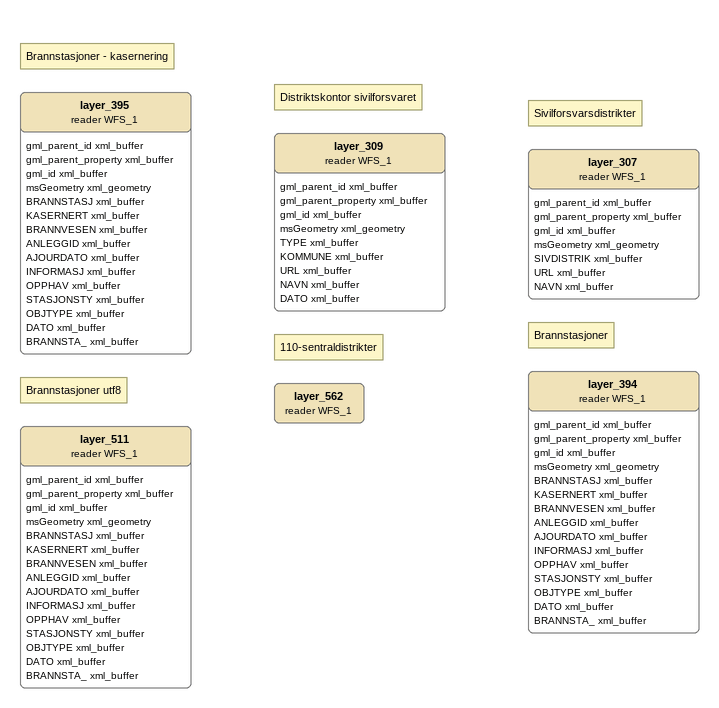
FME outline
Note: Brannstasjoner utf8
layer_511 (reader WFS_1)
    attributes: gml_parent_id xml_buffer, gml_parent_property xml_buffer, gml_id xml_buffer, msGeometry xml_geometry, BRANNSTASJ xml_buffer, KASERNERT xml_buffer, BRANNVESEN xml_buffer, ANLEGGID xml_buffer, AJOURDATO xml_buffer, INFORMASJ xml_buffer, OPPHAV xml_buffer, STASJONSTY xml_buffer, OBJTYPE xml_buffer, DATO xml_buffer, BRANNSTA_ xml_buffer
Note: Brannstasjoner - kasernering
layer_395 (reader WFS_1)
    attributes: gml_parent_id xml_buffer, gml_parent_property xml_buffer, gml_id xml_buffer, msGeometry xml_geometry, BRANNSTASJ xml_buffer, KASERNERT xml_buffer, BRANNVESEN xml_buffer, ANLEGGID xml_buffer, AJOURDATO xml_buffer, INFORMASJ xml_buffer, OPPHAV xml_buffer, STASJONSTY xml_buffer, OBJTYPE xml_buffer, DATO xml_buffer, BRANNSTA_ xml_buffer
Note: Distriktskontor sivilforsvaret
layer_309 (reader WFS_1)
    attributes: gml_parent_id xml_buffer, gml_parent_property xml_buffer, gml_id xml_buffer, msGeometry xml_geometry, TYPE xml_buffer, KOMMUNE xml_buffer, URL xml_buffer, NAVN xml_buffer, DATO xml_buffer
Note: 110-sentraldistrikter
layer_562 (reader WFS_1)
Note: Sivilforsvarsdistrikter
layer_307 (reader WFS_1)
    attributes: gml_parent_id xml_buffer, gml_parent_property xml_buffer, gml_id xml_buffer, msGeometry xml_geometry, SIVDISTRIK xml_buffer, URL xml_buffer, NAVN xml_buffer
Note: Brannstasjoner
layer_394 (reader WFS_1)
    attributes: gml_parent_id xml_buffer, gml_parent_property xml_buffer, gml_id xml_buffer, msGeometry xml_geometry, BRANNSTASJ xml_buffer, KASERNERT xml_buffer, BRANNVESEN xml_buffer, ANLEGGID xml_buffer, AJOURDATO xml_buffer, INFORMASJ xml_buffer, OPPHAV xml_buffer, STASJONSTY xml_buffer, OBJTYPE xml_buffer, DATO xml_buffer, BRANNSTA_ xml_buffer
